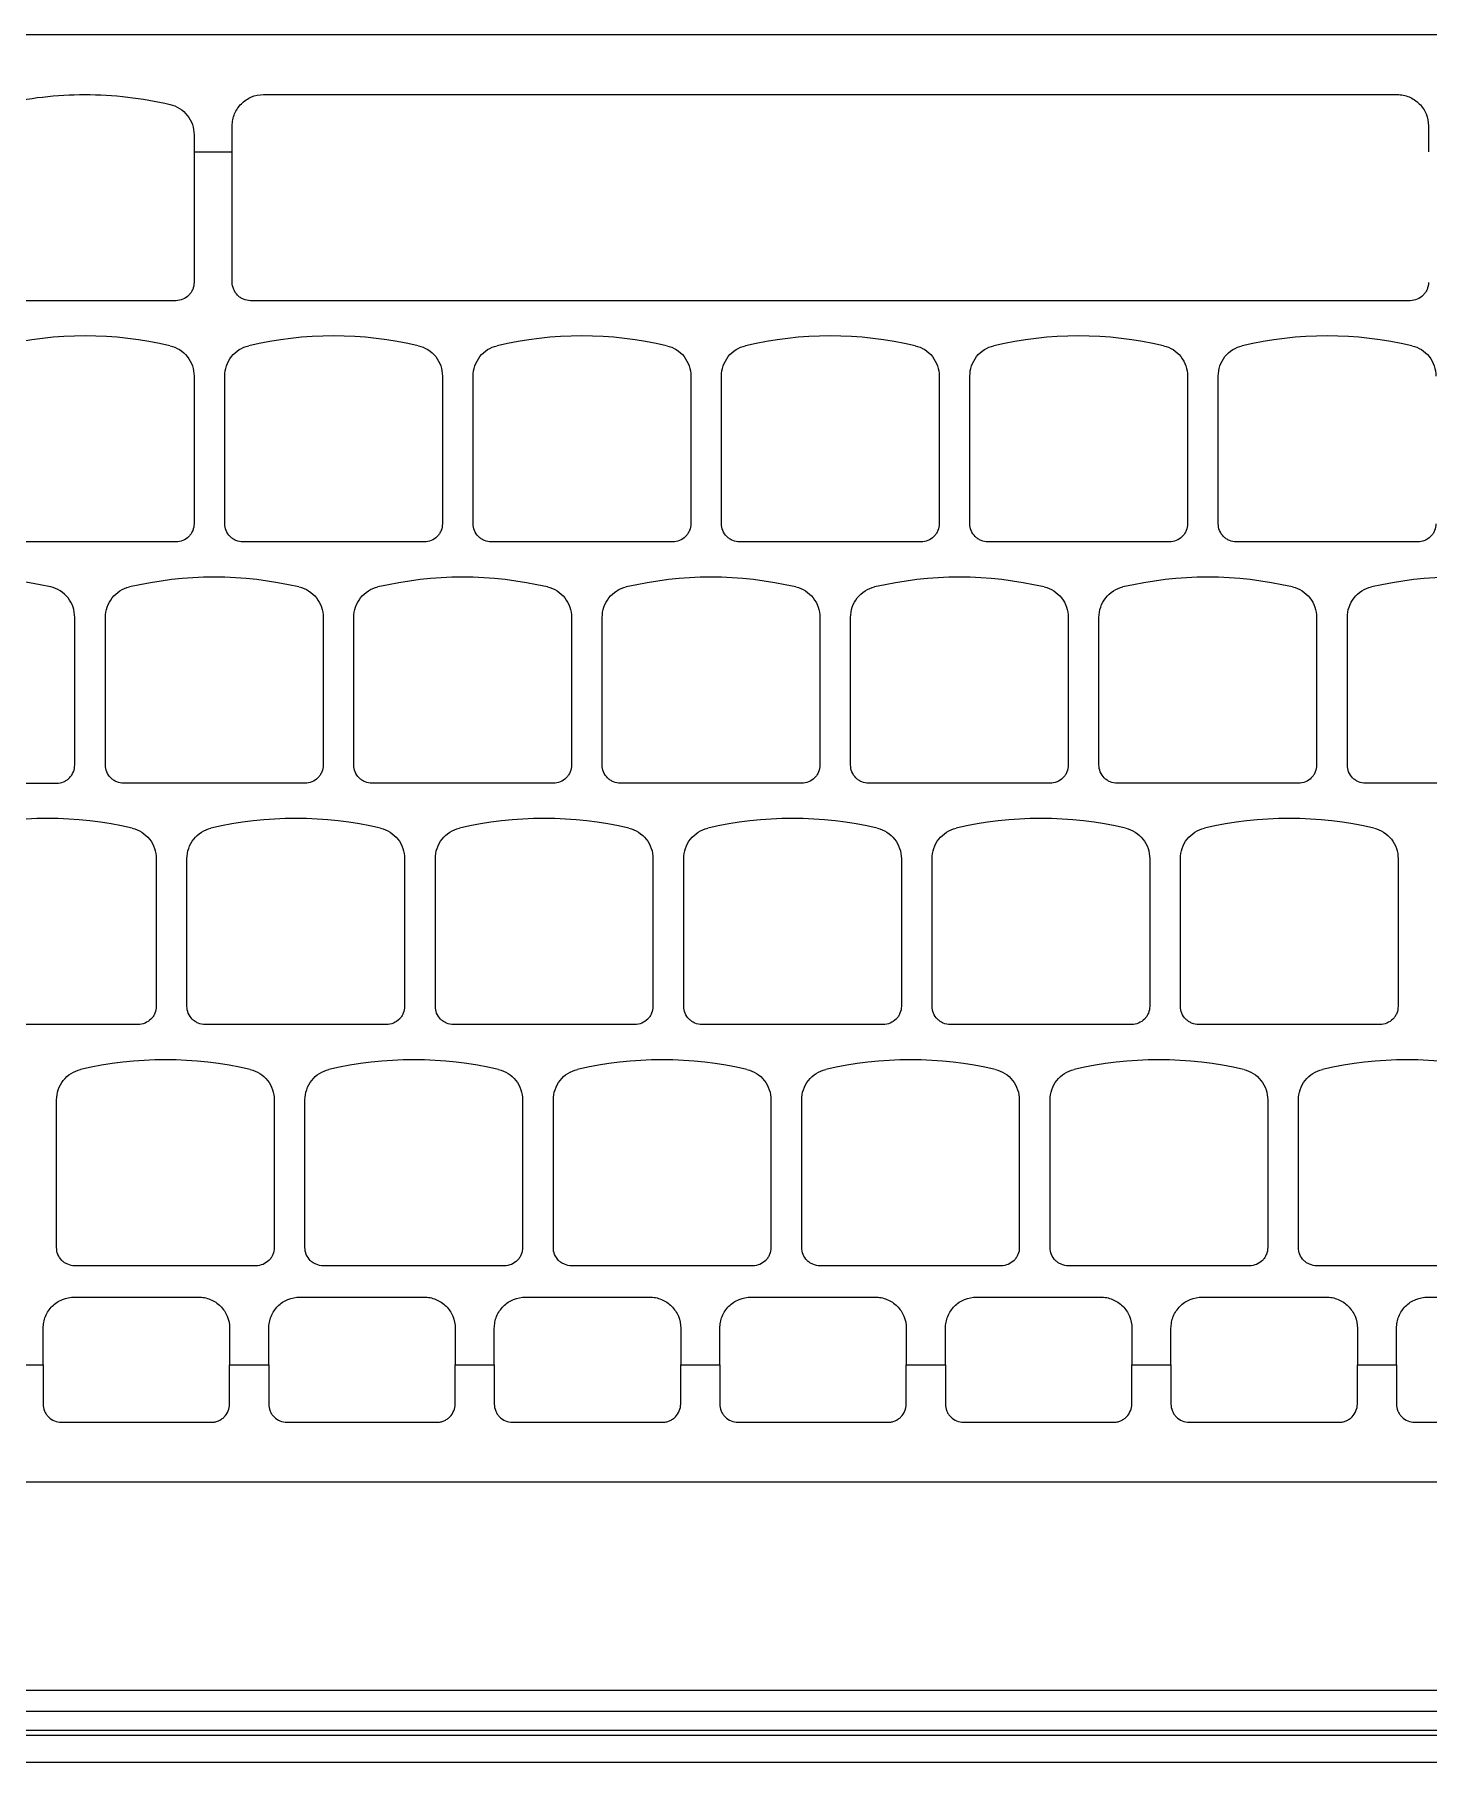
# Model space of a CAD drawing. Header units: millimetres. Extents: x -162 to 162, y -109 to 109.
# Drawn here: x -51.1 to 55.8, y -108.8 to 23.6 of the extents above; entities that cross this region are included whole.
import ezdxf

# ---------------------------------------------------------------- set-up
doc = ezdxf.new("R2010")
doc.units = ezdxf.units.MM

msp = doc.modelspace()

# ---------------------------------------------------------------- linework, layer by layer
at = {"color": 7, "linetype": 'Continuous', "lineweight": 15}
for p, q in [((-137.38, 23.64), (137.37, 23.64)), ((-33.5, 19.03), (53.45, 19.03)), ((-38.83, 14.64), (-35.9, 14.64)), ((-38.83, 14.64), (-38.83, 4.63)), ((-35.9, 4.63), (-35.9, 14.64)), ((-40.22, 3.23), (-54.13, 3.23)), ((54.45, 3.23), (-34.5, 3.23)), ((-38.83, -2.55), (-38.83, -13.87)), ((-36.47, -13.87), (-36.47, -2.55)), ((-19.78, -2.55), (-19.78, -13.87)), ((-17.42, -13.87), (-17.42, -2.55)), ((-0.73, -2.55), (-0.73, -13.87)), ((1.63, -13.87), (1.63, -2.55)), ((18.32, -2.55), (18.32, -13.87)), ((20.68, -13.87), (20.68, -2.55)), ((37.37, -2.55), (37.37, -13.87)), ((39.73, -13.87), (39.73, -2.55)), ((-40.22, -15.27), (-54.13, -15.27)), ((-21.17, -15.27), (-35.08, -15.27)), ((-2.12, -15.27), (-16.03, -15.27)), ((16.93, -15.27), (3.02, -15.27)), ((35.98, -15.27), (22.07, -15.27)), ((55.03, -15.27), (41.12, -15.27)), ((-47.98, -32.37), (-47.98, -21.05)), ((-45.62, -32.37), (-45.62, -21.05)), ((-28.93, -21.05), (-28.93, -32.37)), ((-26.57, -32.37), (-26.57, -21.05)), ((-9.88, -21.05), (-9.88, -32.37)), ((-7.52, -32.37), (-7.52, -21.05)), ((9.17, -21.05), (9.17, -32.37)), ((11.53, -32.37), (11.53, -21.05)), ((28.22, -21.05), (28.22, -32.37)), ((30.58, -32.37), (30.58, -21.05)), ((47.27, -21.05), (47.27, -32.37)), ((49.63, -32.37), (49.63, -21.05)), ((-63.28, -33.77), (-49.37, -33.77)), ((-30.32, -33.77), (-44.23, -33.77)), ((-11.27, -33.77), (-25.18, -33.77)), ((7.78, -33.77), (-6.13, -33.77)), ((26.83, -33.77), (12.92, -33.77)), ((45.88, -33.77), (31.97, -33.77)), ((64.93, -33.77), (51.02, -33.77)), ((-41.73, -39.55), (-41.73, -50.87)), ((-39.37, -50.87), (-39.37, -39.55)), ((-22.68, -39.55), (-22.68, -50.87)), ((-20.32, -50.87), (-20.32, -39.55)), ((-3.63, -39.55), (-3.63, -50.87)), ((-1.27, -50.87), (-1.27, -39.55)), ((15.42, -39.55), (15.42, -50.87)), ((17.78, -50.87), (17.78, -39.55)), ((34.47, -39.55), (34.47, -50.87)), ((36.83, -50.87), (36.83, -39.55)), ((53.52, -39.55), (53.52, -50.87)), ((-43.12, -52.27), (-57.03, -52.27)), ((-24.07, -52.27), (-37.98, -52.27)), ((-5.02, -52.27), (-18.93, -52.27)), ((14.03, -52.27), (0.12, -52.27)), ((33.08, -52.27), (19.17, -52.27)), ((52.13, -52.27), (38.22, -52.27)), ((-49.37, -69.37), (-49.37, -58.05)), ((-32.68, -58.05), (-32.68, -69.37)), ((-30.32, -69.37), (-30.32, -58.05)), ((-13.63, -58.05), (-13.63, -69.37)), ((-11.27, -69.37), (-11.27, -58.05)), ((5.42, -58.05), (5.42, -69.37)), ((7.78, -69.37), (7.78, -58.05)), ((24.47, -58.05), (24.47, -69.37)), ((26.83, -69.37), (26.83, -58.05)), ((43.52, -58.05), (43.52, -69.37)), ((45.88, -69.37), (45.88, -58.05)), ((-34.07, -70.77), (-47.98, -70.77)), ((-15.02, -70.77), (-28.93, -70.77)), ((4.03, -70.77), (-9.88, -70.77)), ((23.08, -70.77), (9.17, -70.77)), ((42.13, -70.77), (28.22, -70.77)), ((61.18, -70.77), (47.27, -70.77)), ((-48, -73.17), (-38.5, -73.17)), ((-30.7, -73.17), (-21.2, -73.17)), ((-13.4, -73.17), (-3.9, -73.17)), ((3.9, -73.17), (13.4, -73.17)), ((21.2, -73.17), (30.7, -73.17)), ((38.5, -73.17), (48, -73.17)), ((55.8, -73.17), (65.3, -73.17)), ((-50.4, -78.36), (-50.4, -75.56)), ((-36.1, -75.56), (-36.1, -78.36)), ((-33.1, -78.36), (-33.1, -75.56)), ((-18.8, -75.56), (-18.8, -78.36)), ((-15.8, -78.36), (-15.8, -75.56)), ((-1.5, -75.56), (-1.5, -78.36)), ((1.5, -78.36), (1.5, -75.56)), ((15.8, -75.56), (15.8, -78.36)), ((18.8, -78.36), (18.8, -75.56)), ((33.1, -75.56), (33.1, -78.36)), ((36.1, -78.36), (36.1, -75.56)), ((50.4, -75.56), (50.4, -78.36)), ((53.4, -78.36), (53.4, -75.56)), ((-53.4, -78.36), (-50.4, -78.36)), ((-36.1, -78.36), (-33.1, -78.36)), ((-18.8, -78.36), (-15.8, -78.36)), ((-1.5, -78.36), (1.5, -78.36)), ((15.8, -78.36), (18.8, -78.36)), ((33.1, -78.36), (36.1, -78.36)), ((50.4, -78.36), (53.4, -78.36)), ((-49, -82.77), (-37.5, -82.77)), ((-31.7, -82.77), (-20.2, -82.77)), ((-14.4, -82.77), (-2.9, -82.77)), ((2.9, -82.77), (14.4, -82.77)), ((20.2, -82.77), (31.7, -82.77)), ((37.5, -82.77), (49, -82.77)), ((54.8, -82.77), (66.3, -82.77)), ((137.37, -87.36), (-137.38, -87.36)), ((160.9, -103.33), (-160.9, -103.33)), ((160.7, -104.94), (-160.7, -104.94)), ((155.45, -106.39), (-155.45, -106.39)), ((155.45, -106.79), (-155.45, -106.79)), ((159.51, -108.85), (-159.51, -108.85))]:
    msp.add_line(p, q, dxfattribs=at)
for centre, end in [((-47.18, -27.92), 103.2057), ((-28.13, -27.92), 103.2057), ((-9.08, -27.92), 103.2057), ((9.97, -27.92), 103.2057), ((29.02, -27.92), 103.2057), ((48.07, -27.92), 103.2057), ((-56.33, -46.42), 103.2056), ((-37.28, -46.42), 103.2057), ((-18.23, -46.42), 103.2057), ((0.82, -46.42), 103.2057), ((19.87, -46.42), 103.2057), ((38.92, -46.42), 103.2057), ((57.97, -46.42), 103.2057), ((-50.08, -64.92), 103.2057), ((-31.03, -64.92), 103.2057), ((-11.98, -64.92), 103.2057), ((7.07, -64.92), 103.2057), ((26.12, -64.92), 103.2057), ((45.17, -64.92), 103.2057), ((-41.03, -83.42), 103.2057), ((-21.98, -83.42), 103.2057), ((-2.93, -83.42), 103.2057), ((16.12, -83.42), 103.2057), ((35.17, -83.42), 103.2057), ((54.22, -83.42), 103.2057)]:
    msp.add_arc(centre, 28.45, 76.7943, end, dxfattribs=at)
for points, knots in [([(-53.68, 18.28), (-51.53, 18.79), (-49.37, 19.03), (-46.11, 19.04), (-45.01, 18.97), (-42.83, 18.72), (-41.75, 18.53), (-40.67, 18.28)], [0, 0, 0, 0, 0.5, 0.5, 0.75, 0.75, 1, 1, 1, 1]), ([(-35.9, 16.64), (-35.9, 16.8), (-35.88, 16.95), (-35.82, 17.26), (-35.78, 17.41), (-35.66, 17.7), (-35.58, 17.84), (-35.41, 18.1), (-35.31, 18.22), (-35.09, 18.44), (-34.97, 18.54), (-34.71, 18.72), (-34.57, 18.79), (-34.14, 18.97), (-33.82, 19.03), (-33.5, 19.03)], [0, 0, 0, 0, 0.125, 0.125, 0.25, 0.25, 0.375, 0.375, 0.5, 0.5, 0.625, 0.625, 0.75, 0.75, 1, 1, 1, 1]), ([(53.45, 19.03), (53.61, 19.03), (53.77, 19.02), (54.07, 18.96), (54.23, 18.91), (54.52, 18.79), (54.65, 18.72), (54.91, 18.54), (55.04, 18.44), (55.37, 18.11), (55.55, 17.84), (55.79, 17.27), (55.85, 16.95), (55.85, 16.64)], [0, 0, 0, 0, 0.125, 0.125, 0.25, 0.25, 0.375, 0.375, 0.5, 0.5, 0.75, 0.75, 1, 1, 1, 1]), ([(-40.67, 18.28), (-40.41, 18.22), (-40.17, 18.12), (-39.71, 17.83), (-39.51, 17.65), (-39.18, 17.23), (-39.05, 16.99), (-38.87, 16.48), (-38.83, 16.22), (-38.83, 15.95)], [0, 0, 0, 0, 0.25, 0.25, 0.5, 0.5, 0.75, 0.75, 1, 1, 1, 1]), ([(-38.83, 4.63), (-38.83, 4.45), (-38.86, 4.27), (-38.97, 4.01), (-39.01, 3.93), (-39.11, 3.78), (-39.17, 3.71), (-39.36, 3.52), (-39.52, 3.41), (-39.86, 3.27), (-40.04, 3.23), (-40.22, 3.23)], [0, 0, 0, 0, 0.25, 0.25, 0.375, 0.375, 0.5, 0.5, 0.75, 0.75, 1, 1, 1, 1]), ([(-34.5, 3.23), (-34.69, 3.23), (-34.87, 3.27), (-35.12, 3.38), (-35.2, 3.42), (-35.35, 3.52), (-35.43, 3.58), (-35.62, 3.77), (-35.72, 3.93), (-35.86, 4.27), (-35.9, 4.45), (-35.9, 4.63)], [0, 0, 0, 0, 0.25, 0.25, 0.375, 0.375, 0.5, 0.5, 0.75, 0.75, 1, 1, 1, 1]), ([(55.85, 4.63), (55.85, 4.45), (55.81, 4.27), (55.71, 4.01), (55.67, 3.93), (55.56, 3.78), (55.51, 3.71), (55.31, 3.52), (55.16, 3.41), (54.82, 3.27), (54.64, 3.23), (54.45, 3.23)], [0, 0, 0, 0, 0.25, 0.25, 0.375, 0.375, 0.5, 0.5, 0.75, 0.75, 1, 1, 1, 1]), ([(-40.67, -0.22), (-40.41, -0.28), (-40.17, -0.38), (-39.71, -0.67), (-39.51, -0.85), (-39.18, -1.27), (-39.05, -1.51), (-38.87, -2.02), (-38.83, -2.28), (-38.83, -2.55)], [0, 0, 0, 0, 0.25, 0.25, 0.5, 0.5, 0.75, 0.75, 1, 1, 1, 1]), ([(-36.47, -2.55), (-36.47, -2.28), (-36.43, -2.02), (-36.25, -1.51), (-36.12, -1.27), (-35.79, -0.85), (-35.59, -0.67), (-35.13, -0.38), (-34.89, -0.28), (-34.63, -0.22)], [0, 0, 0, 0, 0.25, 0.25, 0.5, 0.5, 0.75, 0.75, 1, 1, 1, 1]), ([(-21.62, -0.22), (-21.36, -0.28), (-21.12, -0.38), (-20.66, -0.67), (-20.46, -0.85), (-20.13, -1.27), (-20, -1.51), (-19.82, -2.02), (-19.78, -2.28), (-19.78, -2.55)], [0, 0, 0, 0, 0.25, 0.25, 0.5, 0.5, 0.75, 0.75, 1, 1, 1, 1]), ([(-17.42, -2.55), (-17.42, -2.28), (-17.38, -2.02), (-17.2, -1.51), (-17.07, -1.27), (-16.74, -0.85), (-16.54, -0.67), (-16.08, -0.38), (-15.84, -0.28), (-15.58, -0.22)], [0, 0, 0, 0, 0.25, 0.25, 0.5, 0.5, 0.75, 0.75, 1, 1, 1, 1]), ([(-2.57, -0.22), (-2.31, -0.28), (-2.07, -0.38), (-1.61, -0.67), (-1.41, -0.85), (-1.08, -1.27), (-0.95, -1.51), (-0.77, -2.02), (-0.73, -2.28), (-0.73, -2.55)], [0, 0, 0, 0, 0.25, 0.25, 0.5, 0.5, 0.75, 0.75, 1, 1, 1, 1]), ([(1.63, -2.55), (1.63, -2.28), (1.67, -2.02), (1.85, -1.51), (1.98, -1.27), (2.31, -0.85), (2.51, -0.67), (2.97, -0.38), (3.21, -0.28), (3.47, -0.22)], [0, 0, 0, 0, 0.25, 0.25, 0.5, 0.5, 0.75, 0.75, 1, 1, 1, 1]), ([(16.48, -0.22), (16.74, -0.28), (16.98, -0.38), (17.44, -0.67), (17.64, -0.85), (17.97, -1.27), (18.1, -1.51), (18.28, -2.02), (18.32, -2.28), (18.32, -2.55)], [0, 0, 0, 0, 0.25, 0.25, 0.5, 0.5, 0.75, 0.75, 1, 1, 1, 1]), ([(20.68, -2.55), (20.68, -2.28), (20.72, -2.02), (20.9, -1.51), (21.03, -1.27), (21.36, -0.85), (21.56, -0.67), (22.02, -0.38), (22.26, -0.28), (22.52, -0.22)], [0, 0, 0, 0, 0.25, 0.25, 0.5, 0.5, 0.75, 0.75, 1, 1, 1, 1]), ([(35.53, -0.22), (35.79, -0.28), (36.03, -0.38), (36.49, -0.67), (36.69, -0.85), (37.02, -1.27), (37.15, -1.51), (37.33, -2.02), (37.37, -2.28), (37.37, -2.55)], [0, 0, 0, 0, 0.25, 0.25, 0.5, 0.5, 0.75, 0.75, 1, 1, 1, 1]), ([(39.73, -2.55), (39.73, -2.28), (39.77, -2.02), (39.95, -1.51), (40.08, -1.27), (40.41, -0.85), (40.61, -0.67), (41.07, -0.38), (41.31, -0.28), (41.57, -0.22)], [0, 0, 0, 0, 0.25, 0.25, 0.5, 0.5, 0.75, 0.75, 1, 1, 1, 1]), ([(54.58, -0.22), (54.84, -0.28), (55.08, -0.38), (55.54, -0.67), (55.74, -0.85), (56.07, -1.27), (56.2, -1.51), (56.38, -2.02), (56.42, -2.28), (56.42, -2.55)], [0, 0, 0, 0, 0.25, 0.25, 0.5, 0.5, 0.75, 0.75, 1, 1, 1, 1]), ([(-38.83, -13.87), (-38.83, -14.05), (-38.86, -14.23), (-38.97, -14.49), (-39.01, -14.57), (-39.11, -14.72), (-39.17, -14.79), (-39.36, -14.98), (-39.52, -15.09), (-39.86, -15.23), (-40.04, -15.27), (-40.22, -15.27)], [0, 0, 0, 0, 0.25, 0.25, 0.375, 0.375, 0.5, 0.5, 0.75, 0.75, 1, 1, 1, 1]), ([(-35.08, -15.27), (-35.26, -15.27), (-35.44, -15.23), (-35.7, -15.12), (-35.78, -15.08), (-35.93, -14.98), (-36, -14.92), (-36.19, -14.73), (-36.3, -14.57), (-36.44, -14.23), (-36.47, -14.05), (-36.47, -13.87)], [0, 0, 0, 0, 0.25, 0.25, 0.375, 0.375, 0.5, 0.5, 0.75, 0.75, 1, 1, 1, 1]), ([(-19.78, -13.87), (-19.78, -14.05), (-19.81, -14.23), (-19.92, -14.49), (-19.96, -14.57), (-20.06, -14.72), (-20.12, -14.79), (-20.31, -14.98), (-20.47, -15.09), (-20.81, -15.23), (-20.99, -15.27), (-21.17, -15.27)], [0, 0, 0, 0, 0.25, 0.25, 0.375, 0.375, 0.5, 0.5, 0.75, 0.75, 1, 1, 1, 1]), ([(-16.03, -15.27), (-16.21, -15.27), (-16.39, -15.23), (-16.65, -15.12), (-16.73, -15.08), (-16.88, -14.98), (-16.95, -14.92), (-17.14, -14.73), (-17.25, -14.57), (-17.39, -14.23), (-17.42, -14.05), (-17.42, -13.87)], [0, 0, 0, 0, 0.25, 0.25, 0.375, 0.375, 0.5, 0.5, 0.75, 0.75, 1, 1, 1, 1]), ([(-0.73, -13.87), (-0.73, -14.05), (-0.76, -14.23), (-0.87, -14.49), (-0.91, -14.57), (-1.01, -14.72), (-1.07, -14.79), (-1.26, -14.98), (-1.42, -15.09), (-1.76, -15.23), (-1.94, -15.27), (-2.12, -15.27)], [0, 0, 0, 0, 0.25, 0.25, 0.375, 0.375, 0.5, 0.5, 0.75, 0.75, 1, 1, 1, 1]), ([(3.02, -15.27), (2.84, -15.27), (2.66, -15.23), (2.4, -15.12), (2.32, -15.08), (2.17, -14.98), (2.1, -14.92), (1.91, -14.73), (1.8, -14.57), (1.66, -14.23), (1.63, -14.05), (1.63, -13.87)], [0, 0, 0, 0, 0.25, 0.25, 0.375, 0.375, 0.5, 0.5, 0.75, 0.75, 1, 1, 1, 1]), ([(18.32, -13.87), (18.32, -14.05), (18.29, -14.23), (18.18, -14.49), (18.14, -14.57), (18.04, -14.72), (17.98, -14.79), (17.79, -14.98), (17.63, -15.09), (17.29, -15.23), (17.11, -15.27), (16.93, -15.27)], [0, 0, 0, 0, 0.25, 0.25, 0.375, 0.375, 0.5, 0.5, 0.75, 0.75, 1, 1, 1, 1]), ([(22.07, -15.27), (21.89, -15.27), (21.71, -15.23), (21.45, -15.12), (21.37, -15.08), (21.22, -14.98), (21.15, -14.92), (20.96, -14.73), (20.85, -14.57), (20.71, -14.23), (20.68, -14.05), (20.68, -13.87)], [0, 0, 0, 0, 0.25, 0.25, 0.375, 0.375, 0.5, 0.5, 0.75, 0.75, 1, 1, 1, 1]), ([(37.37, -13.87), (37.37, -14.05), (37.34, -14.23), (37.23, -14.49), (37.19, -14.57), (37.09, -14.72), (37.03, -14.79), (36.84, -14.98), (36.68, -15.09), (36.34, -15.23), (36.16, -15.27), (35.98, -15.27)], [0, 0, 0, 0, 0.25, 0.25, 0.375, 0.375, 0.5, 0.5, 0.75, 0.75, 1, 1, 1, 1]), ([(41.12, -15.27), (40.94, -15.27), (40.76, -15.23), (40.5, -15.12), (40.42, -15.08), (40.27, -14.98), (40.2, -14.92), (40.01, -14.73), (39.9, -14.57), (39.76, -14.23), (39.73, -14.05), (39.73, -13.87)], [0, 0, 0, 0, 0.25, 0.25, 0.375, 0.375, 0.5, 0.5, 0.75, 0.75, 1, 1, 1, 1]), ([(56.42, -13.87), (56.42, -14.05), (56.39, -14.23), (56.28, -14.49), (56.24, -14.57), (56.14, -14.72), (56.08, -14.79), (55.89, -14.98), (55.73, -15.09), (55.39, -15.23), (55.21, -15.27), (55.03, -15.27)], [0, 0, 0, 0, 0.25, 0.25, 0.375, 0.375, 0.5, 0.5, 0.75, 0.75, 1, 1, 1, 1]), ([(-47.98, -21.05), (-47.98, -20.78), (-48.02, -20.52), (-48.2, -20.01), (-48.33, -19.77), (-48.66, -19.35), (-48.86, -19.17), (-49.32, -18.88), (-49.56, -18.78), (-49.82, -18.72)], [0, 0, 0, 0, 0.25, 0.25, 0.5, 0.5, 0.75, 0.75, 1, 1, 1, 1]), ([(-45.62, -21.05), (-45.62, -20.78), (-45.58, -20.52), (-45.4, -20.01), (-45.27, -19.77), (-44.94, -19.35), (-44.74, -19.17), (-44.28, -18.88), (-44.04, -18.78), (-43.78, -18.72)], [0, 0, 0, 0, 0.25, 0.25, 0.5, 0.5, 0.75, 0.75, 1, 1, 1, 1]), ([(-30.77, -18.72), (-30.51, -18.78), (-30.27, -18.88), (-29.81, -19.17), (-29.61, -19.35), (-29.28, -19.77), (-29.15, -20.01), (-28.97, -20.52), (-28.93, -20.78), (-28.93, -21.05)], [0, 0, 0, 0, 0.25, 0.25, 0.5, 0.5, 0.75, 0.75, 1, 1, 1, 1]), ([(-26.57, -21.05), (-26.57, -20.78), (-26.53, -20.52), (-26.35, -20.01), (-26.22, -19.77), (-25.89, -19.35), (-25.69, -19.17), (-25.23, -18.88), (-24.99, -18.78), (-24.73, -18.72)], [0, 0, 0, 0, 0.25, 0.25, 0.5, 0.5, 0.75, 0.75, 1, 1, 1, 1]), ([(-11.72, -18.72), (-11.46, -18.78), (-11.22, -18.88), (-10.76, -19.17), (-10.56, -19.35), (-10.23, -19.77), (-10.1, -20.01), (-9.92, -20.52), (-9.88, -20.78), (-9.88, -21.05)], [0, 0, 0, 0, 0.25, 0.25, 0.5, 0.5, 0.75, 0.75, 1, 1, 1, 1]), ([(-7.52, -21.05), (-7.52, -20.78), (-7.48, -20.52), (-7.3, -20.01), (-7.17, -19.77), (-6.84, -19.35), (-6.64, -19.17), (-6.18, -18.88), (-5.94, -18.78), (-5.68, -18.72)], [0, 0, 0, 0, 0.25, 0.25, 0.5, 0.5, 0.75, 0.75, 1, 1, 1, 1]), ([(7.33, -18.72), (7.59, -18.78), (7.83, -18.88), (8.29, -19.17), (8.49, -19.35), (8.82, -19.77), (8.95, -20.01), (9.13, -20.52), (9.17, -20.78), (9.17, -21.05)], [0, 0, 0, 0, 0.25, 0.25, 0.5, 0.5, 0.75, 0.75, 1, 1, 1, 1]), ([(11.53, -21.05), (11.53, -20.78), (11.57, -20.52), (11.75, -20.01), (11.88, -19.77), (12.21, -19.35), (12.41, -19.17), (12.87, -18.88), (13.11, -18.78), (13.37, -18.72)], [0, 0, 0, 0, 0.25, 0.25, 0.5, 0.5, 0.75, 0.75, 1, 1, 1, 1]), ([(26.38, -18.72), (26.64, -18.78), (26.88, -18.88), (27.34, -19.17), (27.54, -19.35), (27.87, -19.77), (28, -20.01), (28.18, -20.52), (28.22, -20.78), (28.22, -21.05)], [0, 0, 0, 0, 0.25, 0.25, 0.5, 0.5, 0.75, 0.75, 1, 1, 1, 1]), ([(30.58, -21.05), (30.58, -20.78), (30.62, -20.52), (30.8, -20.01), (30.93, -19.77), (31.26, -19.35), (31.46, -19.17), (31.92, -18.88), (32.16, -18.78), (32.42, -18.72)], [0, 0, 0, 0, 0.25, 0.25, 0.5, 0.5, 0.75, 0.75, 1, 1, 1, 1]), ([(45.43, -18.72), (45.69, -18.78), (45.93, -18.88), (46.39, -19.17), (46.59, -19.35), (46.92, -19.77), (47.05, -20.01), (47.23, -20.52), (47.27, -20.78), (47.27, -21.05)], [0, 0, 0, 0, 0.25, 0.25, 0.5, 0.5, 0.75, 0.75, 1, 1, 1, 1]), ([(49.63, -21.05), (49.63, -20.78), (49.67, -20.52), (49.85, -20.01), (49.98, -19.77), (50.31, -19.35), (50.51, -19.17), (50.97, -18.88), (51.21, -18.78), (51.47, -18.72)], [0, 0, 0, 0, 0.25, 0.25, 0.5, 0.5, 0.75, 0.75, 1, 1, 1, 1]), ([(-49.37, -33.77), (-49.19, -33.77), (-49.01, -33.73), (-48.75, -33.62), (-48.67, -33.58), (-48.52, -33.48), (-48.45, -33.42), (-48.26, -33.23), (-48.15, -33.07), (-48.01, -32.73), (-47.98, -32.55), (-47.98, -32.37)], [0, 0, 0, 0, 0.25, 0.25, 0.375, 0.375, 0.5, 0.5, 0.75, 0.75, 1, 1, 1, 1]), ([(-44.23, -33.77), (-44.41, -33.77), (-44.59, -33.73), (-44.85, -33.62), (-44.93, -33.58), (-45.08, -33.48), (-45.15, -33.42), (-45.34, -33.23), (-45.45, -33.07), (-45.59, -32.73), (-45.62, -32.55), (-45.62, -32.37)], [0, 0, 0, 0, 0.25, 0.25, 0.375, 0.375, 0.5, 0.5, 0.75, 0.75, 1, 1, 1, 1]), ([(-28.93, -32.37), (-28.93, -32.55), (-28.96, -32.73), (-29.07, -32.99), (-29.11, -33.07), (-29.21, -33.22), (-29.27, -33.29), (-29.46, -33.48), (-29.62, -33.59), (-29.96, -33.73), (-30.14, -33.77), (-30.32, -33.77)], [0, 0, 0, 0, 0.25, 0.25, 0.375, 0.375, 0.5, 0.5, 0.75, 0.75, 1, 1, 1, 1]), ([(-25.18, -33.77), (-25.36, -33.77), (-25.54, -33.73), (-25.8, -33.62), (-25.88, -33.58), (-26.03, -33.48), (-26.1, -33.42), (-26.29, -33.23), (-26.4, -33.07), (-26.54, -32.73), (-26.57, -32.55), (-26.57, -32.37)], [0, 0, 0, 0, 0.25, 0.25, 0.375, 0.375, 0.5, 0.5, 0.75, 0.75, 1, 1, 1, 1]), ([(-9.88, -32.37), (-9.88, -32.55), (-9.91, -32.73), (-10.02, -32.99), (-10.06, -33.07), (-10.16, -33.22), (-10.22, -33.29), (-10.41, -33.48), (-10.57, -33.59), (-10.91, -33.73), (-11.09, -33.77), (-11.27, -33.77)], [0, 0, 0, 0, 0.25, 0.25, 0.375, 0.375, 0.5, 0.5, 0.75, 0.75, 1, 1, 1, 1]), ([(-6.13, -33.77), (-6.31, -33.77), (-6.49, -33.73), (-6.75, -33.62), (-6.83, -33.58), (-6.98, -33.48), (-7.05, -33.42), (-7.24, -33.23), (-7.35, -33.07), (-7.49, -32.73), (-7.52, -32.55), (-7.52, -32.37)], [0, 0, 0, 0, 0.25, 0.25, 0.375, 0.375, 0.5, 0.5, 0.75, 0.75, 1, 1, 1, 1]), ([(9.17, -32.37), (9.17, -32.55), (9.14, -32.73), (9.03, -32.99), (8.99, -33.07), (8.89, -33.22), (8.83, -33.29), (8.64, -33.48), (8.48, -33.59), (8.14, -33.73), (7.96, -33.77), (7.78, -33.77)], [0, 0, 0, 0, 0.25, 0.25, 0.375, 0.375, 0.5, 0.5, 0.75, 0.75, 1, 1, 1, 1]), ([(12.92, -33.77), (12.74, -33.77), (12.56, -33.73), (12.3, -33.62), (12.22, -33.58), (12.07, -33.48), (12, -33.42), (11.81, -33.23), (11.7, -33.07), (11.56, -32.73), (11.53, -32.55), (11.53, -32.37)], [0, 0, 0, 0, 0.25, 0.25, 0.375, 0.375, 0.5, 0.5, 0.75, 0.75, 1, 1, 1, 1]), ([(28.22, -32.37), (28.22, -32.55), (28.19, -32.73), (28.08, -32.99), (28.04, -33.07), (27.94, -33.22), (27.88, -33.29), (27.69, -33.48), (27.53, -33.59), (27.19, -33.73), (27.01, -33.77), (26.83, -33.77)], [0, 0, 0, 0, 0.25, 0.25, 0.375, 0.375, 0.5, 0.5, 0.75, 0.75, 1, 1, 1, 1]), ([(31.97, -33.77), (31.79, -33.77), (31.61, -33.73), (31.35, -33.62), (31.27, -33.58), (31.12, -33.48), (31.05, -33.42), (30.86, -33.23), (30.75, -33.07), (30.61, -32.73), (30.58, -32.55), (30.58, -32.37)], [0, 0, 0, 0, 0.25, 0.25, 0.375, 0.375, 0.5, 0.5, 0.75, 0.75, 1, 1, 1, 1]), ([(47.27, -32.37), (47.27, -32.55), (47.24, -32.73), (47.13, -32.99), (47.09, -33.07), (46.99, -33.22), (46.93, -33.29), (46.74, -33.48), (46.58, -33.59), (46.24, -33.73), (46.06, -33.77), (45.88, -33.77)], [0, 0, 0, 0, 0.25, 0.25, 0.375, 0.375, 0.5, 0.5, 0.75, 0.75, 1, 1, 1, 1]), ([(51.02, -33.77), (50.84, -33.77), (50.66, -33.73), (50.4, -33.62), (50.32, -33.58), (50.17, -33.48), (50.1, -33.42), (49.91, -33.23), (49.8, -33.07), (49.66, -32.73), (49.63, -32.55), (49.63, -32.37)], [0, 0, 0, 0, 0.25, 0.25, 0.375, 0.375, 0.5, 0.5, 0.75, 0.75, 1, 1, 1, 1]), ([(-43.57, -37.22), (-43.31, -37.28), (-43.07, -37.38), (-42.61, -37.67), (-42.41, -37.85), (-42.08, -38.27), (-41.95, -38.51), (-41.77, -39.02), (-41.73, -39.28), (-41.73, -39.55)], [0, 0, 0, 0, 0.25, 0.25, 0.5, 0.5, 0.75, 0.75, 1, 1, 1, 1]), ([(-39.37, -39.55), (-39.37, -39.28), (-39.33, -39.02), (-39.15, -38.51), (-39.02, -38.27), (-38.69, -37.85), (-38.49, -37.67), (-38.03, -37.38), (-37.79, -37.28), (-37.53, -37.22)], [0, 0, 0, 0, 0.25, 0.25, 0.5, 0.5, 0.75, 0.75, 1, 1, 1, 1]), ([(-24.52, -37.22), (-24.26, -37.28), (-24.02, -37.38), (-23.56, -37.67), (-23.36, -37.85), (-23.03, -38.27), (-22.9, -38.51), (-22.72, -39.02), (-22.68, -39.28), (-22.68, -39.55)], [0, 0, 0, 0, 0.25, 0.25, 0.5, 0.5, 0.75, 0.75, 1, 1, 1, 1]), ([(-20.32, -39.55), (-20.32, -39.28), (-20.28, -39.02), (-20.1, -38.51), (-19.97, -38.27), (-19.64, -37.85), (-19.44, -37.67), (-18.98, -37.38), (-18.74, -37.28), (-18.48, -37.22)], [0, 0, 0, 0, 0.25, 0.25, 0.5, 0.5, 0.75, 0.75, 1, 1, 1, 1]), ([(-5.47, -37.22), (-5.21, -37.28), (-4.97, -37.38), (-4.51, -37.67), (-4.31, -37.85), (-3.98, -38.27), (-3.85, -38.51), (-3.67, -39.02), (-3.63, -39.28), (-3.63, -39.55)], [0, 0, 0, 0, 0.25, 0.25, 0.5, 0.5, 0.75, 0.75, 1, 1, 1, 1]), ([(-1.27, -39.55), (-1.27, -39.28), (-1.23, -39.02), (-1.05, -38.51), (-0.92, -38.27), (-0.59, -37.85), (-0.39, -37.67), (0.07, -37.38), (0.31, -37.28), (0.57, -37.22)], [0, 0, 0, 0, 0.25, 0.25, 0.5, 0.5, 0.75, 0.75, 1, 1, 1, 1]), ([(13.58, -37.22), (13.84, -37.28), (14.08, -37.38), (14.54, -37.67), (14.74, -37.85), (15.07, -38.27), (15.2, -38.51), (15.38, -39.02), (15.42, -39.28), (15.42, -39.55)], [0, 0, 0, 0, 0.25, 0.25, 0.5, 0.5, 0.75, 0.75, 1, 1, 1, 1]), ([(17.78, -39.55), (17.78, -39.28), (17.82, -39.02), (18, -38.51), (18.13, -38.27), (18.46, -37.85), (18.66, -37.67), (19.12, -37.38), (19.36, -37.28), (19.62, -37.22)], [0, 0, 0, 0, 0.25, 0.25, 0.5, 0.5, 0.75, 0.75, 1, 1, 1, 1]), ([(32.63, -37.22), (32.89, -37.28), (33.13, -37.38), (33.59, -37.67), (33.79, -37.85), (34.12, -38.27), (34.25, -38.51), (34.43, -39.02), (34.47, -39.28), (34.47, -39.55)], [0, 0, 0, 0, 0.25, 0.25, 0.5, 0.5, 0.75, 0.75, 1, 1, 1, 1]), ([(36.83, -39.55), (36.83, -39.28), (36.87, -39.02), (37.05, -38.51), (37.18, -38.27), (37.51, -37.85), (37.71, -37.67), (38.17, -37.38), (38.41, -37.28), (38.67, -37.22)], [0, 0, 0, 0, 0.25, 0.25, 0.5, 0.5, 0.75, 0.75, 1, 1, 1, 1]), ([(51.68, -37.22), (51.94, -37.28), (52.18, -37.38), (52.64, -37.67), (52.84, -37.85), (53.17, -38.27), (53.3, -38.51), (53.48, -39.02), (53.52, -39.28), (53.52, -39.55)], [0, 0, 0, 0, 0.25, 0.25, 0.5, 0.5, 0.75, 0.75, 1, 1, 1, 1]), ([(-41.73, -50.87), (-41.73, -51.05), (-41.76, -51.23), (-41.87, -51.49), (-41.91, -51.57), (-42.01, -51.72), (-42.07, -51.79), (-42.26, -51.98), (-42.42, -52.09), (-42.76, -52.23), (-42.94, -52.27), (-43.12, -52.27)], [0, 0, 0, 0, 0.25, 0.25, 0.375, 0.375, 0.5, 0.5, 0.75, 0.75, 1, 1, 1, 1]), ([(-37.98, -52.27), (-38.16, -52.27), (-38.34, -52.23), (-38.6, -52.12), (-38.68, -52.08), (-38.83, -51.98), (-38.9, -51.92), (-39.09, -51.73), (-39.2, -51.57), (-39.34, -51.23), (-39.37, -51.05), (-39.37, -50.87)], [0, 0, 0, 0, 0.25, 0.25, 0.375, 0.375, 0.5, 0.5, 0.75, 0.75, 1, 1, 1, 1]), ([(-22.68, -50.87), (-22.68, -51.05), (-22.71, -51.23), (-22.82, -51.49), (-22.86, -51.57), (-22.96, -51.72), (-23.02, -51.79), (-23.21, -51.98), (-23.37, -52.09), (-23.71, -52.23), (-23.89, -52.27), (-24.07, -52.27)], [0, 0, 0, 0, 0.25, 0.25, 0.375, 0.375, 0.5, 0.5, 0.75, 0.75, 1, 1, 1, 1]), ([(-18.93, -52.27), (-19.11, -52.27), (-19.29, -52.23), (-19.55, -52.12), (-19.63, -52.08), (-19.78, -51.98), (-19.85, -51.92), (-20.04, -51.73), (-20.15, -51.57), (-20.29, -51.23), (-20.32, -51.05), (-20.32, -50.87)], [0, 0, 0, 0, 0.25, 0.25, 0.375, 0.375, 0.5, 0.5, 0.75, 0.75, 1, 1, 1, 1]), ([(-3.63, -50.87), (-3.63, -51.05), (-3.66, -51.23), (-3.77, -51.49), (-3.81, -51.57), (-3.91, -51.72), (-3.97, -51.79), (-4.16, -51.98), (-4.32, -52.09), (-4.66, -52.23), (-4.84, -52.27), (-5.02, -52.27)], [0, 0, 0, 0, 0.25, 0.25, 0.375, 0.375, 0.5, 0.5, 0.75, 0.75, 1, 1, 1, 1]), ([(0.12, -52.27), (-0.06, -52.27), (-0.24, -52.23), (-0.5, -52.12), (-0.58, -52.08), (-0.73, -51.98), (-0.8, -51.92), (-0.99, -51.73), (-1.1, -51.57), (-1.24, -51.23), (-1.27, -51.05), (-1.27, -50.87)], [0, 0, 0, 0, 0.25, 0.25, 0.375, 0.375, 0.5, 0.5, 0.75, 0.75, 1, 1, 1, 1]), ([(15.42, -50.87), (15.42, -51.05), (15.39, -51.23), (15.28, -51.49), (15.24, -51.57), (15.14, -51.72), (15.08, -51.79), (14.89, -51.98), (14.73, -52.09), (14.39, -52.23), (14.21, -52.27), (14.03, -52.27)], [0, 0, 0, 0, 0.25, 0.25, 0.375, 0.375, 0.5, 0.5, 0.75, 0.75, 1, 1, 1, 1]), ([(19.17, -52.27), (18.99, -52.27), (18.81, -52.23), (18.55, -52.12), (18.47, -52.08), (18.32, -51.98), (18.25, -51.92), (18.06, -51.73), (17.95, -51.57), (17.81, -51.23), (17.78, -51.05), (17.78, -50.87)], [0, 0, 0, 0, 0.25, 0.25, 0.375, 0.375, 0.5, 0.5, 0.75, 0.75, 1, 1, 1, 1]), ([(34.47, -50.87), (34.47, -51.05), (34.44, -51.23), (34.33, -51.49), (34.29, -51.57), (34.19, -51.72), (34.13, -51.79), (33.94, -51.98), (33.78, -52.09), (33.44, -52.23), (33.26, -52.27), (33.08, -52.27)], [0, 0, 0, 0, 0.25, 0.25, 0.375, 0.375, 0.5, 0.5, 0.75, 0.75, 1, 1, 1, 1]), ([(38.22, -52.27), (38.04, -52.27), (37.86, -52.23), (37.6, -52.12), (37.52, -52.08), (37.37, -51.98), (37.3, -51.92), (37.11, -51.73), (37, -51.57), (36.86, -51.23), (36.83, -51.05), (36.83, -50.87)], [0, 0, 0, 0, 0.25, 0.25, 0.375, 0.375, 0.5, 0.5, 0.75, 0.75, 1, 1, 1, 1]), ([(53.52, -50.87), (53.52, -51.05), (53.49, -51.23), (53.38, -51.49), (53.34, -51.57), (53.24, -51.72), (53.18, -51.79), (52.99, -51.98), (52.83, -52.09), (52.49, -52.23), (52.31, -52.27), (52.13, -52.27)], [0, 0, 0, 0, 0.25, 0.25, 0.375, 0.375, 0.5, 0.5, 0.75, 0.75, 1, 1, 1, 1]), ([(-49.37, -58.05), (-49.37, -57.78), (-49.33, -57.52), (-49.15, -57.01), (-49.02, -56.77), (-48.69, -56.35), (-48.49, -56.17), (-48.03, -55.88), (-47.79, -55.78), (-47.53, -55.72)], [0, 0, 0, 0, 0.25, 0.25, 0.5, 0.5, 0.75, 0.75, 1, 1, 1, 1]), ([(-34.52, -55.72), (-34.26, -55.78), (-34.02, -55.88), (-33.56, -56.17), (-33.36, -56.35), (-33.03, -56.77), (-32.9, -57.01), (-32.72, -57.52), (-32.68, -57.78), (-32.68, -58.05)], [0, 0, 0, 0, 0.25, 0.25, 0.5, 0.5, 0.75, 0.75, 1, 1, 1, 1]), ([(-30.32, -58.05), (-30.32, -57.78), (-30.28, -57.52), (-30.1, -57.01), (-29.97, -56.77), (-29.64, -56.35), (-29.44, -56.17), (-28.98, -55.88), (-28.74, -55.78), (-28.48, -55.72)], [0, 0, 0, 0, 0.25, 0.25, 0.5, 0.5, 0.75, 0.75, 1, 1, 1, 1]), ([(-15.47, -55.72), (-15.21, -55.78), (-14.97, -55.88), (-14.51, -56.17), (-14.31, -56.35), (-13.98, -56.77), (-13.85, -57.01), (-13.67, -57.52), (-13.63, -57.78), (-13.63, -58.05)], [0, 0, 0, 0, 0.25, 0.25, 0.5, 0.5, 0.75, 0.75, 1, 1, 1, 1]), ([(-11.27, -58.05), (-11.27, -57.78), (-11.23, -57.52), (-11.05, -57.01), (-10.92, -56.77), (-10.59, -56.35), (-10.39, -56.17), (-9.93, -55.88), (-9.69, -55.78), (-9.43, -55.72)], [0, 0, 0, 0, 0.25, 0.25, 0.5, 0.5, 0.75, 0.75, 1, 1, 1, 1]), ([(3.58, -55.72), (3.84, -55.78), (4.08, -55.88), (4.54, -56.17), (4.74, -56.35), (5.07, -56.77), (5.2, -57.01), (5.38, -57.52), (5.42, -57.78), (5.42, -58.05)], [0, 0, 0, 0, 0.25, 0.25, 0.5, 0.5, 0.75, 0.75, 1, 1, 1, 1]), ([(7.78, -58.05), (7.78, -57.78), (7.82, -57.52), (8, -57.01), (8.13, -56.77), (8.46, -56.35), (8.66, -56.17), (9.12, -55.88), (9.36, -55.78), (9.62, -55.72)], [0, 0, 0, 0, 0.25, 0.25, 0.5, 0.5, 0.75, 0.75, 1, 1, 1, 1]), ([(22.63, -55.72), (22.89, -55.78), (23.13, -55.88), (23.59, -56.17), (23.79, -56.35), (24.12, -56.77), (24.25, -57.01), (24.43, -57.52), (24.47, -57.78), (24.47, -58.05)], [0, 0, 0, 0, 0.25, 0.25, 0.5, 0.5, 0.75, 0.75, 1, 1, 1, 1]), ([(26.83, -58.05), (26.83, -57.78), (26.87, -57.52), (27.05, -57.01), (27.18, -56.77), (27.51, -56.35), (27.71, -56.17), (28.17, -55.88), (28.41, -55.78), (28.67, -55.72)], [0, 0, 0, 0, 0.25, 0.25, 0.5, 0.5, 0.75, 0.75, 1, 1, 1, 1]), ([(41.68, -55.72), (41.94, -55.78), (42.18, -55.88), (42.64, -56.17), (42.84, -56.35), (43.17, -56.77), (43.3, -57.01), (43.48, -57.52), (43.52, -57.78), (43.52, -58.05)], [0, 0, 0, 0, 0.25, 0.25, 0.5, 0.5, 0.75, 0.75, 1, 1, 1, 1]), ([(45.88, -58.05), (45.88, -57.78), (45.92, -57.52), (46.1, -57.01), (46.23, -56.77), (46.56, -56.35), (46.76, -56.17), (47.22, -55.88), (47.46, -55.78), (47.72, -55.72)], [0, 0, 0, 0, 0.25, 0.25, 0.5, 0.5, 0.75, 0.75, 1, 1, 1, 1]), ([(-47.98, -70.77), (-48.16, -70.77), (-48.34, -70.73), (-48.6, -70.62), (-48.68, -70.58), (-48.83, -70.48), (-48.9, -70.42), (-49.09, -70.23), (-49.2, -70.07), (-49.34, -69.73), (-49.37, -69.55), (-49.37, -69.37)], [0, 0, 0, 0, 0.25, 0.25, 0.375, 0.375, 0.5, 0.5, 0.75, 0.75, 1, 1, 1, 1]), ([(-32.68, -69.37), (-32.68, -69.55), (-32.71, -69.73), (-32.82, -69.99), (-32.86, -70.07), (-32.96, -70.22), (-33.02, -70.29), (-33.21, -70.48), (-33.37, -70.59), (-33.71, -70.73), (-33.89, -70.77), (-34.07, -70.77)], [0, 0, 0, 0, 0.25, 0.25, 0.375, 0.375, 0.5, 0.5, 0.75, 0.75, 1, 1, 1, 1]), ([(-28.93, -70.77), (-29.11, -70.77), (-29.29, -70.73), (-29.55, -70.62), (-29.63, -70.58), (-29.78, -70.48), (-29.85, -70.42), (-30.04, -70.23), (-30.15, -70.07), (-30.29, -69.73), (-30.32, -69.55), (-30.32, -69.37)], [0, 0, 0, 0, 0.25, 0.25, 0.375, 0.375, 0.5, 0.5, 0.75, 0.75, 1, 1, 1, 1]), ([(-13.63, -69.37), (-13.63, -69.55), (-13.66, -69.73), (-13.77, -69.99), (-13.81, -70.07), (-13.91, -70.22), (-13.97, -70.29), (-14.16, -70.48), (-14.32, -70.59), (-14.66, -70.73), (-14.84, -70.77), (-15.02, -70.77)], [0, 0, 0, 0, 0.25, 0.25, 0.375, 0.375, 0.5, 0.5, 0.75, 0.75, 1, 1, 1, 1]), ([(-9.88, -70.77), (-10.06, -70.77), (-10.24, -70.73), (-10.5, -70.62), (-10.58, -70.58), (-10.73, -70.48), (-10.8, -70.42), (-10.99, -70.23), (-11.1, -70.07), (-11.24, -69.73), (-11.27, -69.55), (-11.27, -69.37)], [0, 0, 0, 0, 0.25, 0.25, 0.375, 0.375, 0.5, 0.5, 0.75, 0.75, 1, 1, 1, 1]), ([(5.42, -69.37), (5.42, -69.55), (5.39, -69.73), (5.28, -69.99), (5.24, -70.07), (5.14, -70.22), (5.08, -70.29), (4.89, -70.48), (4.73, -70.59), (4.39, -70.73), (4.21, -70.77), (4.03, -70.77)], [0, 0, 0, 0, 0.25, 0.25, 0.375, 0.375, 0.5, 0.5, 0.75, 0.75, 1, 1, 1, 1]), ([(9.17, -70.77), (8.99, -70.77), (8.81, -70.73), (8.55, -70.62), (8.47, -70.58), (8.32, -70.48), (8.25, -70.42), (8.06, -70.23), (7.95, -70.07), (7.81, -69.73), (7.78, -69.55), (7.78, -69.37)], [0, 0, 0, 0, 0.25, 0.25, 0.375, 0.375, 0.5, 0.5, 0.75, 0.75, 1, 1, 1, 1]), ([(24.47, -69.37), (24.47, -69.55), (24.44, -69.73), (24.33, -69.99), (24.29, -70.07), (24.19, -70.22), (24.13, -70.29), (23.94, -70.48), (23.78, -70.59), (23.44, -70.73), (23.26, -70.77), (23.08, -70.77)], [0, 0, 0, 0, 0.25, 0.25, 0.375, 0.375, 0.5, 0.5, 0.75, 0.75, 1, 1, 1, 1]), ([(28.22, -70.77), (28.04, -70.77), (27.86, -70.73), (27.6, -70.62), (27.52, -70.58), (27.37, -70.48), (27.3, -70.42), (27.11, -70.23), (27, -70.07), (26.86, -69.73), (26.83, -69.55), (26.83, -69.37)], [0, 0, 0, 0, 0.25, 0.25, 0.375, 0.375, 0.5, 0.5, 0.75, 0.75, 1, 1, 1, 1]), ([(43.52, -69.37), (43.52, -69.55), (43.49, -69.73), (43.38, -69.99), (43.34, -70.07), (43.24, -70.22), (43.18, -70.29), (42.99, -70.48), (42.83, -70.59), (42.49, -70.73), (42.31, -70.77), (42.13, -70.77)], [0, 0, 0, 0, 0.25, 0.25, 0.375, 0.375, 0.5, 0.5, 0.75, 0.75, 1, 1, 1, 1]), ([(47.27, -70.77), (47.09, -70.77), (46.91, -70.73), (46.65, -70.62), (46.57, -70.58), (46.42, -70.48), (46.35, -70.42), (46.16, -70.23), (46.05, -70.07), (45.91, -69.73), (45.88, -69.55), (45.88, -69.37)], [0, 0, 0, 0, 0.25, 0.25, 0.375, 0.375, 0.5, 0.5, 0.75, 0.75, 1, 1, 1, 1]), ([(-50.4, -75.56), (-50.4, -75.4), (-50.38, -75.25), (-50.32, -74.94), (-50.28, -74.79), (-50.16, -74.5), (-50.08, -74.36), (-49.91, -74.1), (-49.81, -73.98), (-49.59, -73.76), (-49.47, -73.66), (-49.21, -73.48), (-49.07, -73.41), (-48.63, -73.23), (-48.32, -73.17), (-48, -73.17)], [0, 0, 0, 0, 0.125, 0.125, 0.25, 0.25, 0.375, 0.375, 0.5, 0.5, 0.625, 0.625, 0.75, 0.75, 1, 1, 1, 1]), ([(-38.5, -73.17), (-38.34, -73.17), (-38.18, -73.18), (-37.88, -73.24), (-37.73, -73.29), (-37.43, -73.41), (-37.3, -73.48), (-37.04, -73.65), (-36.91, -73.76), (-36.69, -73.98), (-36.59, -74.1), (-36.42, -74.36), (-36.34, -74.5), (-36.16, -74.93), (-36.1, -75.25), (-36.1, -75.56)], [0, 0, 0, 0, 0.125, 0.125, 0.25, 0.25, 0.375, 0.375, 0.5, 0.5, 0.625, 0.625, 0.75, 0.75, 1, 1, 1, 1]), ([(-33.1, -75.56), (-33.1, -75.4), (-33.08, -75.25), (-33.02, -74.94), (-32.98, -74.79), (-32.86, -74.5), (-32.78, -74.36), (-32.61, -74.1), (-32.51, -73.98), (-32.29, -73.76), (-32.17, -73.66), (-31.91, -73.48), (-31.77, -73.41), (-31.33, -73.23), (-31.02, -73.17), (-30.7, -73.17)], [0, 0, 0, 0, 0.125, 0.125, 0.25, 0.25, 0.375, 0.375, 0.5, 0.5, 0.625, 0.625, 0.75, 0.75, 1, 1, 1, 1]), ([(-21.2, -73.17), (-21.04, -73.17), (-20.88, -73.18), (-20.58, -73.24), (-20.43, -73.29), (-20.13, -73.41), (-20, -73.48), (-19.74, -73.65), (-19.61, -73.76), (-19.39, -73.98), (-19.29, -74.1), (-19.12, -74.36), (-19.04, -74.5), (-18.86, -74.93), (-18.8, -75.25), (-18.8, -75.56)], [0, 0, 0, 0, 0.125, 0.125, 0.25, 0.25, 0.375, 0.375, 0.5, 0.5, 0.625, 0.625, 0.75, 0.75, 1, 1, 1, 1]), ([(-15.8, -75.56), (-15.8, -75.4), (-15.78, -75.25), (-15.72, -74.94), (-15.68, -74.79), (-15.56, -74.5), (-15.48, -74.36), (-15.31, -74.1), (-15.21, -73.98), (-14.99, -73.76), (-14.87, -73.66), (-14.61, -73.48), (-14.47, -73.41), (-14.03, -73.23), (-13.72, -73.17), (-13.4, -73.17)], [0, 0, 0, 0, 0.125, 0.125, 0.25, 0.25, 0.375, 0.375, 0.5, 0.5, 0.625, 0.625, 0.75, 0.75, 1, 1, 1, 1]), ([(-3.9, -73.17), (-3.74, -73.17), (-3.58, -73.18), (-3.28, -73.24), (-3.13, -73.29), (-2.83, -73.41), (-2.7, -73.48), (-2.44, -73.65), (-2.31, -73.76), (-2.09, -73.98), (-1.99, -74.1), (-1.82, -74.36), (-1.74, -74.5), (-1.56, -74.93), (-1.5, -75.25), (-1.5, -75.56)], [0, 0, 0, 0, 0.125, 0.125, 0.25, 0.25, 0.375, 0.375, 0.5, 0.5, 0.625, 0.625, 0.75, 0.75, 1, 1, 1, 1]), ([(1.5, -75.56), (1.5, -75.4), (1.52, -75.25), (1.58, -74.94), (1.62, -74.79), (1.74, -74.5), (1.82, -74.36), (1.99, -74.1), (2.09, -73.98), (2.31, -73.76), (2.43, -73.66), (2.69, -73.48), (2.83, -73.41), (3.27, -73.23), (3.58, -73.17), (3.9, -73.17)], [0, 0, 0, 0, 0.125, 0.125, 0.25, 0.25, 0.375, 0.375, 0.5, 0.5, 0.625, 0.625, 0.75, 0.75, 1, 1, 1, 1]), ([(13.4, -73.17), (13.56, -73.17), (13.72, -73.18), (14.02, -73.24), (14.17, -73.29), (14.47, -73.41), (14.6, -73.48), (14.86, -73.65), (14.99, -73.76), (15.21, -73.98), (15.31, -74.1), (15.48, -74.36), (15.56, -74.5), (15.74, -74.93), (15.8, -75.25), (15.8, -75.56)], [0, 0, 0, 0, 0.125, 0.125, 0.25, 0.25, 0.375, 0.375, 0.5, 0.5, 0.625, 0.625, 0.75, 0.75, 1, 1, 1, 1]), ([(18.8, -75.56), (18.8, -75.4), (18.82, -75.25), (18.88, -74.94), (18.92, -74.79), (19.04, -74.5), (19.12, -74.36), (19.29, -74.1), (19.39, -73.98), (19.61, -73.76), (19.73, -73.66), (19.99, -73.48), (20.13, -73.41), (20.57, -73.23), (20.88, -73.17), (21.2, -73.17)], [0, 0, 0, 0, 0.125, 0.125, 0.25, 0.25, 0.375, 0.375, 0.5, 0.5, 0.625, 0.625, 0.75, 0.75, 1, 1, 1, 1]), ([(30.7, -73.17), (30.86, -73.17), (31.02, -73.18), (31.32, -73.24), (31.47, -73.29), (31.77, -73.41), (31.9, -73.48), (32.16, -73.65), (32.29, -73.76), (32.51, -73.98), (32.61, -74.1), (32.78, -74.36), (32.86, -74.5), (33.04, -74.93), (33.1, -75.25), (33.1, -75.56)], [0, 0, 0, 0, 0.125, 0.125, 0.25, 0.25, 0.375, 0.375, 0.5, 0.5, 0.625, 0.625, 0.75, 0.75, 1, 1, 1, 1]), ([(36.1, -75.56), (36.1, -75.4), (36.12, -75.25), (36.18, -74.94), (36.22, -74.79), (36.34, -74.5), (36.42, -74.36), (36.59, -74.1), (36.69, -73.98), (36.91, -73.76), (37.03, -73.66), (37.29, -73.48), (37.43, -73.41), (37.87, -73.23), (38.18, -73.17), (38.5, -73.17)], [0, 0, 0, 0, 0.125, 0.125, 0.25, 0.25, 0.375, 0.375, 0.5, 0.5, 0.625, 0.625, 0.75, 0.75, 1, 1, 1, 1]), ([(48, -73.17), (48.16, -73.17), (48.32, -73.18), (48.62, -73.24), (48.77, -73.29), (49.07, -73.41), (49.2, -73.48), (49.46, -73.65), (49.59, -73.76), (49.81, -73.98), (49.91, -74.1), (50.08, -74.36), (50.16, -74.5), (50.34, -74.93), (50.4, -75.25), (50.4, -75.56)], [0, 0, 0, 0, 0.125, 0.125, 0.25, 0.25, 0.375, 0.375, 0.5, 0.5, 0.625, 0.625, 0.75, 0.75, 1, 1, 1, 1]), ([(53.4, -75.56), (53.4, -75.4), (53.42, -75.25), (53.48, -74.94), (53.52, -74.79), (53.64, -74.5), (53.72, -74.36), (53.89, -74.1), (53.99, -73.98), (54.21, -73.76), (54.33, -73.66), (54.59, -73.48), (54.73, -73.41), (55.17, -73.23), (55.48, -73.17), (55.8, -73.17)], [0, 0, 0, 0, 0.125, 0.125, 0.25, 0.25, 0.375, 0.375, 0.5, 0.5, 0.625, 0.625, 0.75, 0.75, 1, 1, 1, 1]), ([(-50.4, -81.37), (-50.4, -81.55), (-50.36, -81.73), (-50.26, -81.99), (-50.22, -82.07), (-50.12, -82.22), (-50.06, -82.29), (-49.86, -82.48), (-49.71, -82.59), (-49.37, -82.73), (-49.19, -82.77), (-49, -82.77)], [0, 0, 0, 0, 0.25, 0.25, 0.375, 0.375, 0.5, 0.5, 0.75, 0.75, 1, 1, 1, 1]), ([(-37.5, -82.77), (-37.41, -82.77), (-37.31, -82.76), (-37.14, -82.72), (-37.05, -82.69), (-36.88, -82.62), (-36.8, -82.58), (-36.64, -82.48), (-36.57, -82.42), (-36.38, -82.23), (-36.28, -82.07), (-36.14, -81.73), (-36.1, -81.55), (-36.1, -81.37)], [0, 0, 0, 0, 0.125, 0.125, 0.25, 0.25, 0.375, 0.375, 0.5, 0.5, 0.75, 0.75, 1, 1, 1, 1]), ([(-33.1, -81.37), (-33.1, -81.55), (-33.06, -81.73), (-32.96, -81.99), (-32.92, -82.07), (-32.82, -82.22), (-32.76, -82.29), (-32.56, -82.48), (-32.41, -82.59), (-32.07, -82.73), (-31.89, -82.77), (-31.7, -82.77)], [0, 0, 0, 0, 0.25, 0.25, 0.375, 0.375, 0.5, 0.5, 0.75, 0.75, 1, 1, 1, 1]), ([(-20.2, -82.77), (-20.11, -82.77), (-20.01, -82.76), (-19.84, -82.72), (-19.75, -82.69), (-19.58, -82.62), (-19.5, -82.58), (-19.34, -82.48), (-19.27, -82.42), (-19.08, -82.23), (-18.98, -82.07), (-18.84, -81.73), (-18.8, -81.55), (-18.8, -81.37)], [0, 0, 0, 0, 0.125, 0.125, 0.25, 0.25, 0.375, 0.375, 0.5, 0.5, 0.75, 0.75, 1, 1, 1, 1]), ([(-15.8, -81.37), (-15.8, -81.55), (-15.76, -81.73), (-15.66, -81.99), (-15.62, -82.07), (-15.52, -82.22), (-15.46, -82.29), (-15.26, -82.48), (-15.11, -82.59), (-14.77, -82.73), (-14.59, -82.77), (-14.4, -82.77)], [0, 0, 0, 0, 0.25, 0.25, 0.375, 0.375, 0.5, 0.5, 0.75, 0.75, 1, 1, 1, 1]), ([(-2.9, -82.77), (-2.81, -82.77), (-2.71, -82.76), (-2.54, -82.72), (-2.45, -82.69), (-2.28, -82.62), (-2.2, -82.58), (-2.04, -82.48), (-1.97, -82.42), (-1.78, -82.23), (-1.68, -82.07), (-1.54, -81.73), (-1.5, -81.55), (-1.5, -81.37)], [0, 0, 0, 0, 0.125, 0.125, 0.25, 0.25, 0.375, 0.375, 0.5, 0.5, 0.75, 0.75, 1, 1, 1, 1]), ([(1.5, -81.37), (1.5, -81.55), (1.54, -81.73), (1.64, -81.99), (1.68, -82.07), (1.78, -82.22), (1.84, -82.29), (2.04, -82.48), (2.19, -82.59), (2.53, -82.73), (2.71, -82.77), (2.9, -82.77)], [0, 0, 0, 0, 0.25, 0.25, 0.375, 0.375, 0.5, 0.5, 0.75, 0.75, 1, 1, 1, 1]), ([(14.4, -82.77), (14.49, -82.77), (14.59, -82.76), (14.76, -82.72), (14.85, -82.69), (15.02, -82.62), (15.1, -82.58), (15.26, -82.48), (15.33, -82.42), (15.52, -82.23), (15.62, -82.07), (15.76, -81.73), (15.8, -81.55), (15.8, -81.37)], [0, 0, 0, 0, 0.125, 0.125, 0.25, 0.25, 0.375, 0.375, 0.5, 0.5, 0.75, 0.75, 1, 1, 1, 1]), ([(18.8, -81.37), (18.8, -81.55), (18.84, -81.73), (18.94, -81.99), (18.98, -82.07), (19.08, -82.22), (19.14, -82.29), (19.34, -82.48), (19.49, -82.59), (19.83, -82.73), (20.01, -82.77), (20.2, -82.77)], [0, 0, 0, 0, 0.25, 0.25, 0.375, 0.375, 0.5, 0.5, 0.75, 0.75, 1, 1, 1, 1]), ([(31.7, -82.77), (31.79, -82.77), (31.89, -82.76), (32.06, -82.72), (32.15, -82.69), (32.32, -82.62), (32.4, -82.58), (32.56, -82.48), (32.63, -82.42), (32.82, -82.23), (32.92, -82.07), (33.06, -81.73), (33.1, -81.55), (33.1, -81.37)], [0, 0, 0, 0, 0.125, 0.125, 0.25, 0.25, 0.375, 0.375, 0.5, 0.5, 0.75, 0.75, 1, 1, 1, 1]), ([(36.1, -81.37), (36.1, -81.55), (36.14, -81.73), (36.24, -81.99), (36.28, -82.07), (36.38, -82.22), (36.44, -82.29), (36.64, -82.48), (36.79, -82.59), (37.13, -82.73), (37.31, -82.77), (37.5, -82.77)], [0, 0, 0, 0, 0.25, 0.25, 0.375, 0.375, 0.5, 0.5, 0.75, 0.75, 1, 1, 1, 1]), ([(49, -82.77), (49.09, -82.77), (49.19, -82.76), (49.36, -82.72), (49.45, -82.69), (49.62, -82.62), (49.7, -82.58), (49.86, -82.48), (49.93, -82.42), (50.12, -82.23), (50.22, -82.07), (50.36, -81.73), (50.4, -81.55), (50.4, -81.37)], [0, 0, 0, 0, 0.125, 0.125, 0.25, 0.25, 0.375, 0.375, 0.5, 0.5, 0.75, 0.75, 1, 1, 1, 1]), ([(53.4, -81.37), (53.4, -81.55), (53.44, -81.73), (53.54, -81.99), (53.58, -82.07), (53.68, -82.22), (53.74, -82.29), (53.94, -82.48), (54.09, -82.59), (54.43, -82.73), (54.61, -82.77), (54.8, -82.77)], [0, 0, 0, 0, 0.25, 0.25, 0.375, 0.375, 0.5, 0.5, 0.75, 0.75, 1, 1, 1, 1])]:
    msp.add_open_spline(points, degree=3, knots=knots, dxfattribs=at)
for points in [[(-38.83, 15.95), (-38.83, 15.51), (-38.83, 15.07), (-38.83, 14.64)], [(-35.9, 14.64), (-35.9, 15.3), (-35.9, 15.97), (-35.9, 16.64)], [(55.85, 16.64), (55.85, 15.97), (55.85, 15.3), (55.85, 14.64)], [(-50.4, -78.36), (-50.4, -79.37), (-50.4, -80.37), (-50.4, -81.37)], [(-36.1, -81.37), (-36.1, -80.37), (-36.1, -79.37), (-36.1, -78.36)], [(-33.1, -78.36), (-33.1, -79.37), (-33.1, -80.37), (-33.1, -81.37)], [(-18.8, -81.37), (-18.8, -80.37), (-18.8, -79.37), (-18.8, -78.36)], [(-15.8, -78.36), (-15.8, -79.37), (-15.8, -80.37), (-15.8, -81.37)], [(-1.5, -81.37), (-1.5, -80.37), (-1.5, -79.37), (-1.5, -78.36)], [(1.5, -78.36), (1.5, -79.37), (1.5, -80.37), (1.5, -81.37)], [(15.8, -81.37), (15.8, -80.37), (15.8, -79.37), (15.8, -78.36)], [(18.8, -78.36), (18.8, -79.37), (18.8, -80.37), (18.8, -81.37)], [(33.1, -81.37), (33.1, -80.37), (33.1, -79.37), (33.1, -78.36)], [(36.1, -78.36), (36.1, -79.37), (36.1, -80.37), (36.1, -81.37)], [(50.4, -81.37), (50.4, -80.37), (50.4, -79.37), (50.4, -78.36)], [(53.4, -78.36), (53.4, -79.37), (53.4, -80.37), (53.4, -81.37)]]:
    msp.add_open_spline(points, degree=3, dxfattribs=at)

doc.saveas('drawing.dxf')
